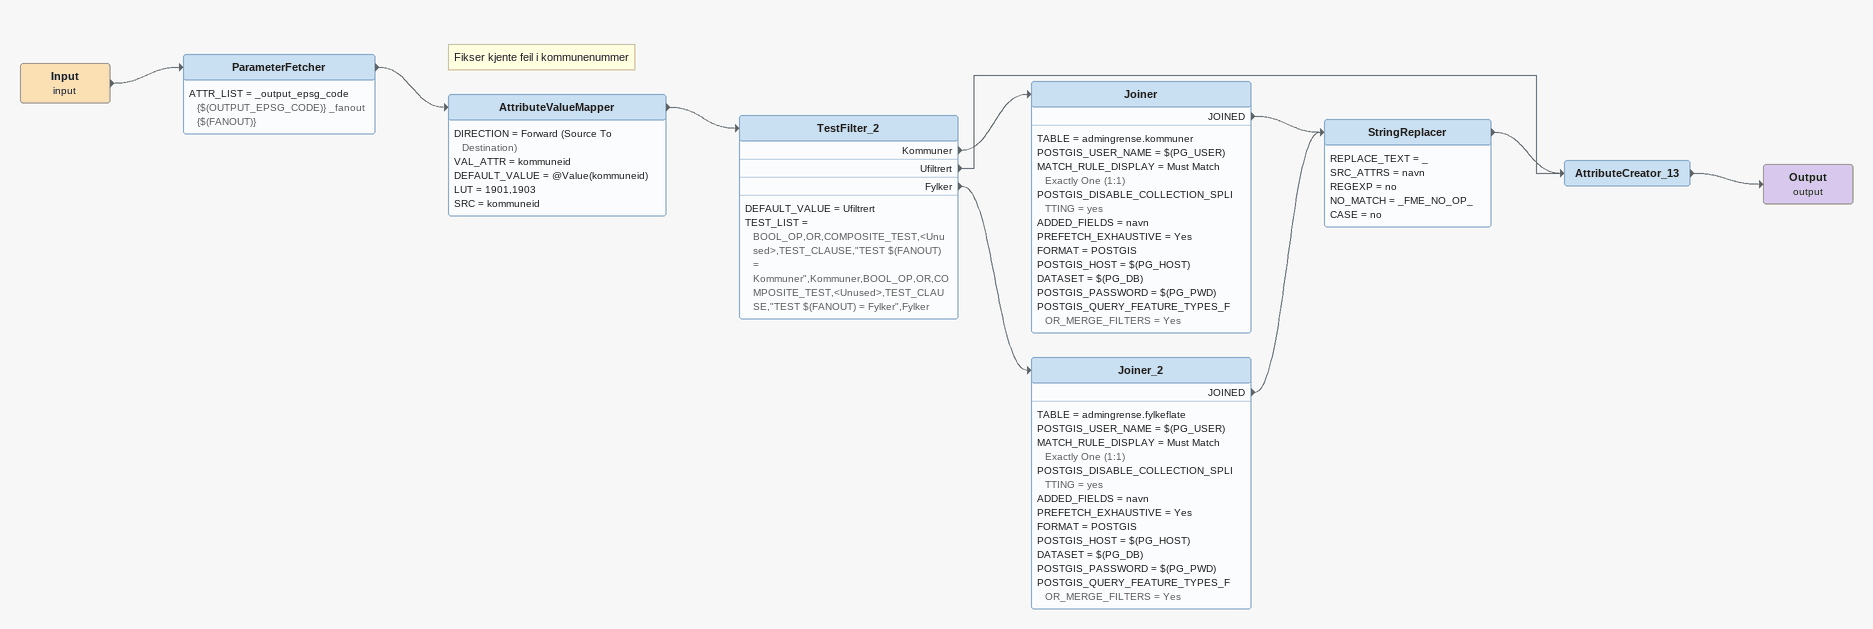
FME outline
Input (input)
    -> ParameterFetcher
ParameterFetcher
    ATTR_LIST = _output_epsg_code {$(OUTPUT_EPSG_CODE)} _fanout {$(FANOUT)}
    -> AttributeValueMapper
Note: Fikser kjente feil i kommunenummer
AttributeValueMapper
    DIRECTION = Forward (Source To Destination)
    VAL_ATTR = kommuneid
    DEFAULT_VALUE = @Value(kommuneid)
    LUT = 1901,1903
    SRC = kommuneid
    -> TestFilter_2
TestFilter_2
    DEFAULT_VALUE = Ufiltrert
    TEST_LIST = BOOL_OP,OR,COMPOSITE_TEST,<Unused>,TEST_CLAUSE,"TEST $(FANOUT) = Kommuner",Kommuner,BOOL_OP,OR,COMPOSITE_TEST,<Unused>,TEST_CLAUSE,"TEST $(FANOUT) = Fylker",Fylker
    Kommuner -> Joiner
    Ufiltrert -> AttributeCreator_13
    Fylker -> Joiner_2
Joiner
    TABLE = admingrense.kommuner
    POSTGIS_USER_NAME = $(PG_USER)
    MATCH_RULE_DISPLAY = Must Match Exactly One (1:1)
    POSTGIS_DISABLE_COLLECTION_SPLITTING = yes
    ADDED_FIELDS = navn
    PREFETCH_EXHAUSTIVE = Yes
    FORMAT = POSTGIS
    POSTGIS_HOST = $(PG_HOST)
    DATASET = $(PG_DB)
    POSTGIS_PASSWORD = $(PG_PWD)
    POSTGIS_QUERY_FEATURE_TYPES_FOR_MERGE_FILTERS = Yes
    JOINED -> StringReplacer
Joiner_2
    TABLE = admingrense.fylkeflate
    POSTGIS_USER_NAME = $(PG_USER)
    MATCH_RULE_DISPLAY = Must Match Exactly One (1:1)
    POSTGIS_DISABLE_COLLECTION_SPLITTING = yes
    ADDED_FIELDS = navn
    PREFETCH_EXHAUSTIVE = Yes
    FORMAT = POSTGIS
    POSTGIS_HOST = $(PG_HOST)
    DATASET = $(PG_DB)
    POSTGIS_PASSWORD = $(PG_PWD)
    POSTGIS_QUERY_FEATURE_TYPES_FOR_MERGE_FILTERS = Yes
    JOINED -> StringReplacer
StringReplacer
    REPLACE_TEXT = _
    SRC_ATTRS = navn
    REGEXP = no
    NO_MATCH = _FME_NO_OP_
    CASE = no
    -> AttributeCreator_13
AttributeCreator_13
    -> Output (output)
Output (output)
